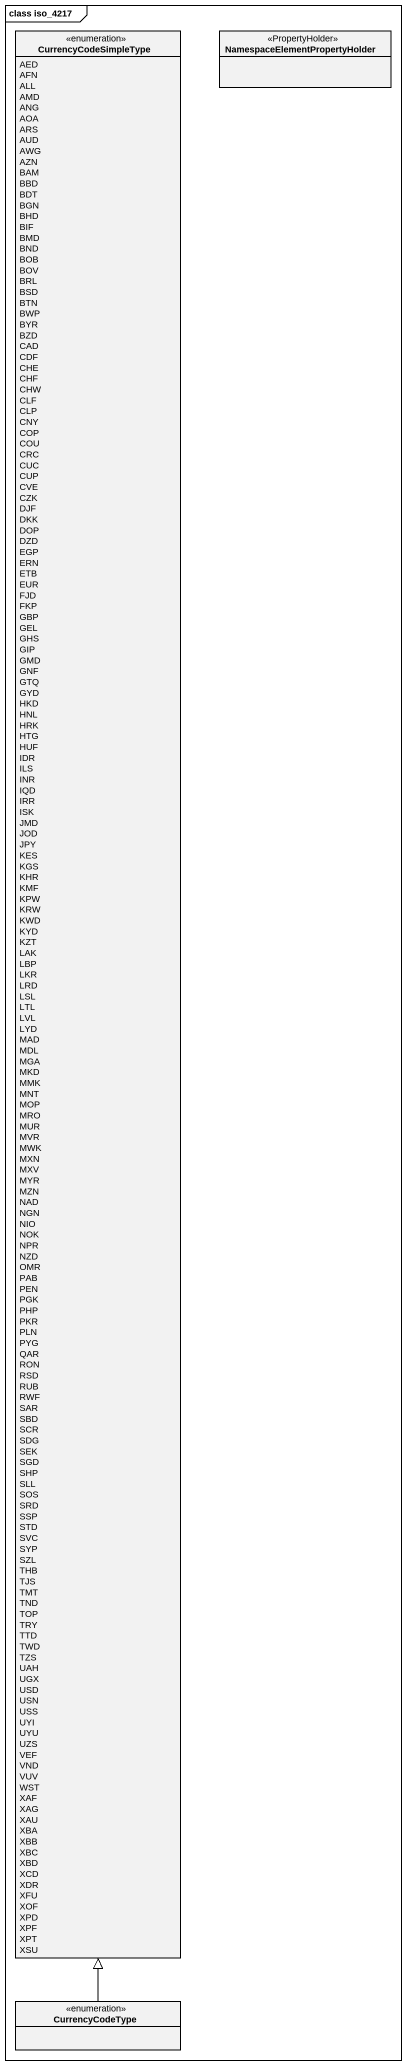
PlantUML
@startuml
mainframe class iso_4217
hide circle
hide empty members
enum CurrencyCodeSimpleType {
  AED
  AFN
  ALL
  AMD
  ANG
  AOA
  ARS
  AUD
  AWG
  AZN
  BAM
  BBD
  BDT
  BGN
  BHD
  BIF
  BMD
  BND
  BOB
  BOV
  BRL
  BSD
  BTN
  BWP
  BYR
  BZD
  CAD
  CDF
  CHE
  CHF
  CHW
  CLF
  CLP
  CNY
  COP
  COU
  CRC
  CUC
  CUP
  CVE
  CZK
  DJF
  DKK
  DOP
  DZD
  EGP
  ERN
  ETB
  EUR
  FJD
  FKP
  GBP
  GEL
  GHS
  GIP
  GMD
  GNF
  GTQ
  GYD
  HKD
  HNL
  HRK
  HTG
  HUF
  IDR
  ILS
  INR
  IQD
  IRR
  ISK
  JMD
  JOD
  JPY
  KES
  KGS
  KHR
  KMF
  KPW
  KRW
  KWD
  KYD
  KZT
  LAK
  LBP
  LKR
  LRD
  LSL
  LTL
  LVL
  LYD
  MAD
  MDL
  MGA
  MKD
  MMK
  MNT
  MOP
  MRO
  MUR
  MVR
  MWK
  MXN
  MXV
  MYR
  MZN
  NAD
  NGN
  NIO
  NOK
  NPR
  NZD
  OMR
  PAB
  PEN
  PGK
  PHP
  PKR
  PLN
  PYG
  QAR
  RON
  RSD
  RUB
  RWF
  SAR
  SBD
  SCR
  SDG
  SEK
  SGD
  SHP
  SLL
  SOS
  SRD
  SSP
  STD
  SVC
  SYP
  SZL
  THB
  TJS
  TMT
  TND
  TOP
  TRY
  TTD
  TWD
  TZS
  UAH
  UGX
  USD
  USN
  USS
  UYI
  UYU
  UZS
  VEF
  VND
  VUV
  WST
  XAF
  XAG
  XAU
  XBA
  XBB
  XBC
  XBD
  XCD
  XDR
  XFU
  XOF
  XPD
  XPF
  XPT
  XSU
}
class "NamespaceElementPropertyHolder" as NamespaceElementPropertyHold <<PropertyHolder>>
enum CurrencyCodeType
CurrencyCodeType -up-|> CurrencyCodeSimpleType
@enduml
